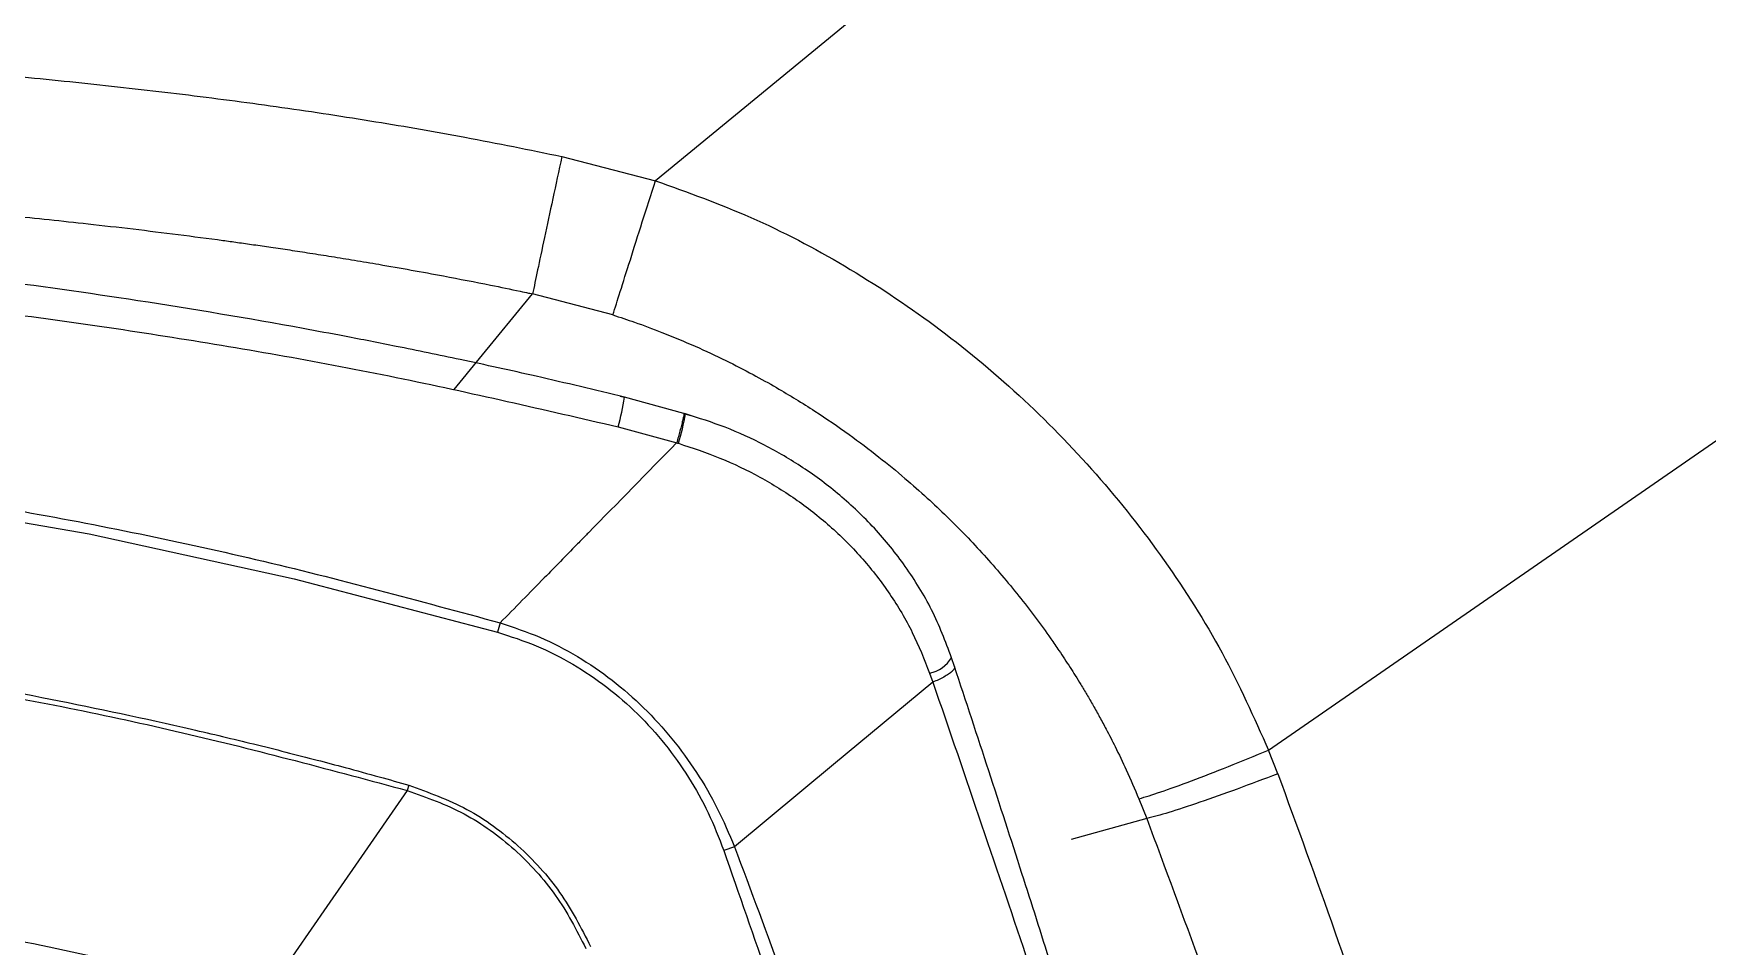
# Model space of a CAD drawing. Extents: x 832 to 912, y 781 to 934.
# Drawn here: x 854.71 to 859.74, y 881.68 to 884.42 of the extents above; entities that cross this region are included whole.
import ezdxf

# ---------------------------------------------------------------- set-up
doc = ezdxf.new("R2010")
doc.units = 0
doc.header["$MEASUREMENT"] = 0
doc.layers.add('1', color=4, linetype='Continuous')

# ---------------------------------------------------------------- blocks, each defined once
blk = doc.blocks.new('pillow top view')
at = {"layer": '1', "color": 3, "linetype": 'Continuous', "lineweight": 25}
for p, q in [((4.0431, -0.5526), (4.0554, -0.5559)), ((4.2324, -0.6119), (4.0562, -0.5563)), ((4.0333, -0.6444), (4.2071, -0.6991)), ((4.2365, -0.6131), (4.252, -0.6192)), ((3.6559, -1.2184), (3.6467, -1.2463)), ((5.0143, -1.4041), (5.0065, -1.3771)), ((4.9387, -1.4208), (4.9472, -1.4482)), ((3.3618, -1.6945), (3.3565, -1.7104)), ((4.3322, -1.9182), (4.2995, -1.9283))]:
    blk.add_line(p, q, dxfattribs=at)
at = {"layer": '1', "color": 3, "linetype": 'Continuous', "lineweight": 25, "flags": 128}
for points in [[(1.8152, -0.77), (2.4324, -0.9024), (3.043, -1.0614), (3.6467, -1.2463)], [(4.0554, -0.5559), (4.0562, -0.5559), (4.0562, -0.5563)], [(4.2365, -0.6131), (4.2374, -0.6132), (4.2374, -0.6136)], [(4.9472, -1.4482), (4.6397, -1.6832), (4.3322, -1.9182)], [(3.3565, -1.7104), (3.2019, -1.9157), (3.1019, -2.0486), (3.0018, -2.1815), (2.9018, -2.3143)]]:
    blk.add_lwpolyline(points, dxfattribs=at)
at = {"layer": '1', "color": 3, "linetype": 'Continuous', "lineweight": 25}
for centre, radius, start, end in [((3.2282, -0.3885), 0.8448, 342.3683, 348.5429), ((3.4652, -0.437), 0.7921, 340.5462, 347.121), ((4.9235, -1.3225), 0.0994, 278.8225, 326.6752)]:
    blk.add_arc(centre, radius, start, end, dxfattribs=at)
for points, knots in [([(4.0562, -0.5563), (3.9686, -0.5314), (3.8061, -0.4852), (3.5793, -0.4262), (3.3891, -0.3788), (3.2331, -0.3419), (2.9769, -0.2834), (2.4716, -0.1773), (1.7342, -0.0539), (0.8866, 0.0442), (0.1095, 0.0971), (-0.628, 0.1152), (-1.3243, 0.1044), (-1.8897, 0.0728), (-2.3223, 0.0361), (-2.6141, 0.0063), (-2.842, -0.0209), (-3.0196, -0.0441), (-3.1675, -0.0646), (-3.3496, -0.0917), (-3.5658, -0.1266), (-3.8164, -0.17), (-3.9945, -0.2048), (-4.0894, -0.2234)], [0, 0, 0, 0, 0.0332044, 0.0616232, 0.0854582, 0.104691, 0.1201141, 0.1812662, 0.2929316, 0.3925536, 0.492182, 0.5767551, 0.6613735, 0.7459157, 0.7831098, 0.8196086, 0.8528299, 0.8667657, 0.8848972, 0.9072626, 0.9338669, 0.9647142, 1, 1, 1, 1]), ([(-4.0725, -0.3135), (-3.8039, -0.2638), (-3.2673, -0.1645), (-2.4547, -0.0653), (-1.6387, -0.0025), (-0.82, 0.0209), (-0.0466, 0.0071), (0.6795, -0.0362), (1.358, -0.1031), (2.0342, -0.1966), (2.7065, -0.3179), (3.3744, -0.4635), (3.8137, -0.5841), (4.0333, -0.6444)], [0, 0, 0, 0, 0.100069, 0.199913, 0.299747, 0.399786, 0.499827, 0.583023, 0.66622, 0.749552, 0.833045, 0.916506, 1, 1, 1, 1]), ([(-3.8011, -0.933), (-3.5546, -0.8763), (-3.0614, -0.7629), (-2.3122, -0.6393), (-1.5593, -0.5546), (-0.8054, -0.514), (-0.0526, -0.5174), (0.699, -0.57), (1.4487, -0.6686), (2.1937, -0.8112), (2.9318, -0.9907), (3.4145, -1.1425), (3.6559, -1.2184)], [0, 0, 0, 0, 0.100262, 0.200594, 0.300842, 0.400493, 0.499762, 0.599107, 0.699009, 0.799378, 0.89967, 1, 1, 1, 1]), ([(4.2318, -0.6136), (4.232, -0.6138), (4.2323, -0.6142), (4.2305, -0.622), (4.2276, -0.6329), (4.2234, -0.6474), (4.2169, -0.6687), (4.211, -0.6872), (4.2071, -0.6991)], [0, 0, 0, 0, 0.1103936, 0.2612324, 0.415376, 0.5695224, 0.7203763, 1, 1, 1, 1]), ([(4.2316, -0.6114), (4.2325, -0.6117), (4.2342, -0.6123), (4.2358, -0.6128), (4.2365, -0.6131)], [0, 0, 0, 0, 0.560066, 1, 1, 1, 1]), ([(5.0065, -1.3771), (4.99, -1.328), (4.9572, -1.2309), (4.8821, -1.0976), (4.7935, -0.9786), (4.6935, -0.8755), (4.5857, -0.7879), (4.4726, -0.7156), (4.3567, -0.6568), (4.2766, -0.6278), (4.2374, -0.6136)], [0, 0, 0, 0, 0.139808, 0.276049, 0.407319, 0.534849, 0.657076, 0.775112, 0.889946, 1, 1, 1, 1]), ([(4.207, -0.6991), (4.1152, -0.7856), (4.0229, -0.8726), (3.9275, -0.9624), (3.9152, -0.974), (3.8696, -1.0169), (3.7813, -1.1002), (3.7018, -1.1751), (3.6559, -1.2183)], [0, 0, 0, 0, 0.500045, 0.502111, 0.519159, 0.567195, 0.750023, 1, 1, 1, 1]), ([(4.2071, -0.6991), (4.208, -0.6994), (4.2097, -0.7), (4.2113, -0.7006), (4.2121, -0.7008)], [0, 0, 0, 0, 0.560066, 1, 1, 1, 1]), ([(4.2121, -0.7008), (4.2535, -0.7164), (4.3366, -0.7476), (4.4539, -0.8101), (4.5638, -0.8844), (4.6641, -0.9712), (4.7539, -1.0692), (4.831, -1.178), (4.8948, -1.2955), (4.9241, -1.379), (4.9387, -1.4208)], [0, 0, 0, 0, 0.1237325, 0.2483168, 0.3718248, 0.4957943, 0.6209022, 0.7461087, 0.8728281, 1, 1, 1, 1]), ([(-3.4982, -1.4184), (-3.4824, -1.4148), (-3.4408, -1.4052), (-3.3653, -1.3877), (-3.2776, -1.3674), (-3.1914, -1.3479), (-3.1177, -1.3318), (-3.0475, -1.3172), (-2.9766, -1.3029), (-2.8479, -1.2776), (-2.664, -1.2438), (-2.3632, -1.1938), (-1.998, -1.1429), (-1.5428, -1.0946), (-1.061, -1.061), (-0.5539, -1.0477), (-0.0038, -1.0577), (0.5931, -1.0993), (1.2356, -1.1798), (1.8045, -1.2817), (2.2984, -1.3914), (2.6082, -1.4706), (2.809, -1.5261), (2.9024, -1.5527), (2.9959, -1.5801), (3.0865, -1.6072), (3.1792, -1.6357), (3.2698, -1.6648), (3.3327, -1.6851), (3.3618, -1.6945)], [0, 0, 0, 0, 0.007015, 0.018363, 0.033423, 0.04585, 0.056436, 0.065972, 0.076735, 0.087613, 0.12255, 0.157338, 0.219068, 0.281467, 0.354684, 0.42722, 0.500115, 0.591822, 0.685047, 0.779146, 0.840884, 0.903128, 0.916964, 0.930722, 0.945004, 0.958992, 0.971501, 0.986828, 1, 1, 1, 1]), ([(-3.4945, -1.4347), (-3.2677, -1.3832), (-2.8145, -1.2803), (-2.1255, -1.1716), (-1.4333, -1.0974), (-0.74, -1.0619), (-0.0482, -1.0689), (0.6415, -1.1184), (1.3292, -1.2092), (2.0128, -1.3392), (2.6909, -1.5026), (3.1346, -1.6411), (3.3565, -1.7104)], [0, 0, 0, 0, 0.100345, 0.20059, 0.300906, 0.400755, 0.500092, 0.599382, 0.699069, 0.799349, 0.899659, 1, 1, 1, 1]), ([(3.6467, -1.2463), (3.6854, -1.2604), (3.7626, -1.2886), (3.8702, -1.3495), (3.9695, -1.4223), (4.059, -1.507), (4.1376, -1.6012), (4.2042, -1.7039), (4.2602, -1.8128), (4.2863, -1.8897), (4.2995, -1.9283)], [0, 0, 0, 0, 0.124909, 0.249365, 0.374618, 0.499196, 0.624503, 0.749327, 0.874059, 1, 1, 1, 1]), ([(3.6559, -1.2183), (3.6955, -1.2334), (3.7747, -1.2634), (3.8849, -1.3268), (3.9864, -1.4021), (4.078, -1.4891), (4.159, -1.5854), (4.2287, -1.6898), (4.2877, -1.8008), (4.3173, -1.8789), (4.3321, -1.9182)], [0, 0, 0, 0, 0.125246, 0.24989, 0.375057, 0.499446, 0.624437, 0.749005, 0.873561, 1, 1, 1, 1]), ([(5.0139, -1.4038), (5.014, -1.4041), (5.0152, -1.406), (5.0131, -1.4108), (5.0069, -1.418), (4.996, -1.426), (4.9817, -1.4341), (4.9653, -1.4416), (4.9531, -1.4461), (4.9473, -1.4483)], [0, 0, 0, 0, 0.025726, 0.191009, 0.360426, 0.529841, 0.695125, 0.852703, 1, 1, 1, 1]), ([(5.8884, -5.6198), (5.8879, -5.5739), (5.8869, -5.4801), (5.8764, -5.3125), (5.8606, -5.1355), (5.8401, -4.9558), (5.816, -4.7776), (5.7855, -4.5779), (5.7485, -4.3609), (5.7054, -4.1323), (5.6631, -3.9241), (5.6275, -3.7581), (5.5986, -3.6283), (5.5768, -3.5319), (5.5555, -3.44), (5.535, -3.3527), (5.5146, -3.2676), (5.4921, -3.1748), (5.4647, -3.0634), (5.4292, -2.922), (5.3846, -2.7483), (5.33, -2.5404), (5.2651, -2.2989), (5.1892, -2.0226), (5.1049, -1.7212), (5.0444, -1.5096), (5.0142, -1.4037)], [0, 0, 0, 0, 0.057912, 0.118209, 0.174442, 0.226943, 0.275916, 0.321493, 0.383596, 0.437845, 0.484672, 0.527325, 0.549538, 0.570566, 0.590423, 0.609121, 0.62667, 0.644687, 0.667926, 0.696694, 0.732769, 0.774945, 0.823277, 0.877866, 0.93885, 1, 1, 1, 1]), ([(4.9473, -1.4482), (4.9907, -1.5933), (5.0774, -1.8832), (5.2023, -2.3076), (5.3209, -2.7224), (5.4311, -3.1261), (5.5317, -3.5189), (5.6212, -3.8994), (5.6983, -4.2645), (5.7608, -4.6093), (5.8041, -4.9026), (5.8318, -5.1484), (5.8478, -5.3513), (5.8551, -5.5369), (5.8537, -5.6395), (5.853, -5.6908)], [0, 0, 0, 0, 0.083388, 0.166545, 0.249266, 0.331863, 0.414655, 0.498053, 0.581911, 0.665729, 0.748937, 0.811246, 0.87376, 0.936869, 1, 1, 1, 1]), ([(3.3618, -1.6945), (3.4205, -1.7184), (3.5381, -1.7663), (3.6867, -1.8859), (3.8094, -2.0309), (3.8621, -2.1439), (3.8885, -2.2006)], [0, 0, 0, 0, 0.249093, 0.498767, 0.748344, 1, 1, 1, 1]), ([(3.3565, -1.7104), (3.414, -1.7335), (3.5294, -1.7799), (3.6754, -1.8968), (3.7962, -2.0388), (3.8479, -2.1498), (3.8739, -2.2056)], [0, 0, 0, 0, 0.248314, 0.497925, 0.747765, 1, 1, 1, 1]), ([(-3.0882, -2.0715), (-2.8406, -2.0211), (-2.3453, -1.9203), (-1.5922, -1.8287), (-0.8353, -1.782), (-0.0768, -1.7867), (0.6796, -1.8438), (1.4301, -1.9518), (2.1734, -2.1041), (2.659, -2.2443), (2.9018, -2.3143)], [0, 0, 0, 0, 0.125001, 0.250001, 0.375003, 0.499997, 0.624991, 0.749994, 0.874996, 1, 1, 1, 1]), ([(4.2995, -1.9283), (4.3399, -2.0605), (4.4207, -2.3249), (4.5331, -2.7213), (4.641, -3.1154), (4.7429, -3.5051), (4.8402, -3.8875), (4.9254, -4.2283), (5.0004, -4.524), (5.0658, -4.7741), (5.1285, -5.0031), (5.1887, -5.2056), (5.2451, -5.3806), (5.2967, -5.5297), (5.3448, -5.6576), (5.3729, -5.7291), (5.3869, -5.7648)], [0, 0, 0, 0, 0.082411, 0.164951, 0.247638, 0.330248, 0.412935, 0.496232, 0.559503, 0.622548, 0.685579, 0.749219, 0.81255, 0.875197, 0.937632, 1, 1, 1, 1]), ([(4.3322, -1.9182), (4.3762, -2.052), (4.4641, -2.3201), (4.5899, -2.7209), (4.7118, -3.119), (4.8279, -3.5118), (4.9382, -3.8969), (5.0335, -4.2391), (5.115, -4.5349), (5.1836, -4.7841), (5.2464, -5.0114), (5.3043, -5.2119), (5.3555, -5.3861), (5.4001, -5.5354), (5.4388, -5.6648), (5.4612, -5.7372), (5.4724, -5.7733)], [0, 0, 0, 0, 0.082589, 0.165416, 0.24837, 0.331192, 0.414034, 0.497446, 0.56062, 0.623393, 0.686188, 0.749611, 0.812567, 0.875073, 0.937549, 1, 1, 1, 1])]:
    blk.add_open_spline(points, degree=3, knots=knots, dxfattribs=at)
blk = doc.blocks.new('2026 SOVEREIGN HL')
at = {"layer": '1', "color": 3, "linetype": 'Continuous', "lineweight": 25}
for p, q in [((26.8125, 88.494), (24.853, 86.8853)), ((26.695, 85.1752), (29.5282, 87.1354)), ((24.572, 86.9583), (24.853, 86.8853)), ((24.7255, 86.4823), (24.4843, 86.5457)), ((26.7227, 85.1043), (26.695, 85.1752)), ((26.3053, 85.029), (26.3289, 84.9695)), ((26.3289, 84.9695), (26.1015, 84.9072))]:
    blk.add_line(p, q, dxfattribs=at)
at = {"layer": '1', "color": 3, "linetype": 'Continuous', "lineweight": 25, "flags": 128}
blk.add_lwpolyline([(24.2484, 86.258), (24.3248, 86.3512), (24.4843, 86.5457)], dxfattribs=at)
at = {"layer": '1', "color": 3, "linetype": 'Continuous', "lineweight": 25}
for points, knots in [([(26.8125, 88.494), (26.8852, 88.4916), (27.0331, 88.4867), (27.257, 88.4811), (27.4728, 88.4594), (27.6482, 88.4306), (27.7925, 88.4003), (27.9138, 88.3704), (28.0386, 88.3349), (28.1613, 88.2954), (28.2784, 88.2531), (28.4401, 88.188), (28.6404, 88.0936), (28.8743, 87.9553), (29.0725, 87.8053), (29.2327, 87.6498), (29.3398, 87.5159), (29.4036, 87.414), (29.4326, 87.3608), (29.4446, 87.3374), (29.4502, 87.3259), (29.4528, 87.3209), (29.454, 87.3183), (29.4541, 87.3181), (29.4544, 87.3175), (29.4555, 87.3152), (29.4624, 87.3007), (29.4758, 87.2714), (29.4905, 87.2358), (29.5021, 87.2057), (29.5111, 87.1818), (29.5188, 87.161), (29.5248, 87.1446), (29.5273, 87.1378), (29.5282, 87.1354)], [0, 0, 0, 0, 0.06768, 0.137436, 0.208076, 0.269069, 0.302547, 0.345051, 0.385131, 0.423111, 0.464819, 0.500788, 0.585058, 0.670297, 0.75293, 0.815364, 0.877288, 0.911774, 0.926931, 0.93359, 0.936206, 0.938819, 0.938826, 0.938871, 0.938995, 0.939467, 0.941296, 0.953855, 0.96945, 0.977092, 0.983747, 0.993233, 0.997698, 1, 1, 1, 1]), ([(16.7921, 86.9667), (16.9132, 86.991), (17.1502, 87.0385), (17.5063, 87.0955), (17.8603, 87.1438), (18.2201, 87.1845), (18.587, 87.2186), (19.0257, 87.2515), (19.5279, 87.2786), (20.1023, 87.2961), (20.6729, 87.3013), (21.2355, 87.2952), (21.7826, 87.2781), (22.3279, 87.2491), (22.7902, 87.2134), (23.1658, 87.1765), (23.4495, 87.144), (23.7321, 87.1067), (24.009, 87.0645), (24.2895, 87.0162), (24.4751, 86.9782), (24.572, 86.9583)], [0, 0, 0, 0, 0.0473599, 0.0926692, 0.138293, 0.184376, 0.2315456, 0.2796027, 0.3531097, 0.424425, 0.4999818, 0.5719284, 0.6402, 0.7098971, 0.7813472, 0.8180226, 0.8546339, 0.8908697, 0.9273242, 0.9620804, 1, 1, 1, 1]), ([(24.572, 86.9583), (24.5628, 86.9156), (24.5444, 86.83), (24.5194, 86.7126), (24.498, 86.6118), (24.4889, 86.5677), (24.4843, 86.5457)], [0, 0, 0, 0, 0.25, 0.499999, 0.750001, 1, 1, 1, 1]), ([(16.8791, 86.5539), (17.0326, 86.5843), (17.3413, 86.6456), (17.8108, 86.7148), (18.2865, 86.7713), (18.7649, 86.8147), (19.2445, 86.847), (19.724, 86.8692), (20.2045, 86.882), (20.6508, 86.8855), (21.0554, 86.8822), (21.4124, 86.8741), (21.6822, 86.8643), (21.8728, 86.8556), (21.9907, 86.8496), (22.1102, 86.8429), (22.2314, 86.8355), (22.3542, 86.8273), (22.4786, 86.8183), (22.6183, 86.8074), (22.764, 86.7949), (22.9066, 86.7815), (23.032, 86.7688), (23.155, 86.7556), (23.2841, 86.7408), (23.4193, 86.7242), (23.5238, 86.7105), (23.5993, 86.7001), (23.6474, 86.6933), (23.6997, 86.6857), (23.7562, 86.6773), (23.8169, 86.6681), (23.8817, 86.6578), (23.9506, 86.6466), (24.0629, 86.6277), (24.1993, 86.6032), (24.3408, 86.5756), (24.4259, 86.5581), (24.4664, 86.5495), (24.4788, 86.5469), (24.4828, 86.546), (24.4843, 86.5457)], [0, 0, 0, 0, 0.061366, 0.123453, 0.186126, 0.249246, 0.311877, 0.374703, 0.437517, 0.50041, 0.549772, 0.596266, 0.640478, 0.655682, 0.671113, 0.686767, 0.702642, 0.718737, 0.735048, 0.751573, 0.773699, 0.792427, 0.807772, 0.823118, 0.840964, 0.858768, 0.876527, 0.882319, 0.888672, 0.895585, 0.903056, 0.911083, 0.919662, 0.928793, 0.93847, 0.964329, 0.98316, 0.995035, 0.998379, 0.999405, 1, 1, 1, 1]), ([(24.7255, 86.4823), (24.7322, 86.5039), (24.7458, 86.5472), (24.7769, 86.6457), (24.8132, 86.7602), (24.8397, 86.8436), (24.853, 86.8853)], [0, 0, 0, 0, 0.250004, 0.499998, 0.750004, 1, 1, 1, 1]), ([(24.853, 86.8853), (24.9494, 86.8507), (25.1454, 86.7806), (25.4261, 86.6327), (25.6964, 86.4541), (25.9498, 86.2443), (26.1813, 86.008), (26.3855, 85.7487), (26.5619, 85.4718), (26.6508, 85.2737), (26.695, 85.1752)], [0, 0, 0, 0, 0.118494, 0.240882, 0.366202, 0.493285, 0.621061, 0.748535, 0.875003, 1, 1, 1, 1]), ([(24.7255, 86.4823), (24.7471, 86.4752), (24.7965, 86.459), (24.8791, 86.4281), (24.9709, 86.3899), (25.0621, 86.3473), (25.1434, 86.3055), (25.233, 86.2556), (25.3297, 86.1963), (25.4321, 86.1263), (25.5221, 86.0585), (25.6002, 85.9945), (25.6679, 85.9347), (25.7286, 85.8773), (25.7856, 85.8201), (25.8407, 85.7611), (25.8939, 85.7006), (25.945, 85.6385), (25.9941, 85.575), (26.0339, 85.5202), (26.0687, 85.4697), (26.0931, 85.4327), (26.1149, 85.3984), (26.1317, 85.3712), (26.1496, 85.3414), (26.1685, 85.309), (26.1878, 85.2744), (26.21, 85.2332), (26.237, 85.1805), (26.2705, 85.111), (26.293, 85.0581), (26.3053, 85.029)], [0, 0, 0, 0, 0.03076, 0.070477, 0.119475, 0.165394, 0.206726, 0.243259, 0.304277, 0.360337, 0.411229, 0.456833, 0.497086, 0.533554, 0.570018, 0.606458, 0.64285, 0.679173, 0.715403, 0.751516, 0.770953, 0.798383, 0.811575, 0.826026, 0.841728, 0.858671, 0.876845, 0.895366, 0.922131, 0.957046, 1, 1, 1, 1]), ([(26.3053, 85.029), (26.3253, 85.0351), (26.3654, 85.0473), (26.4607, 85.0819), (26.5727, 85.1251), (26.6542, 85.1585), (26.695, 85.1752)], [0, 0, 0, 0, 0.250003, 0.500001, 0.749998, 1, 1, 1, 1]), ([(26.7227, 85.1043), (26.6815, 85.0886), (26.5992, 85.0574), (26.4859, 85.0174), (26.3896, 84.9856), (26.3491, 84.9749), (26.3289, 84.9695)], [0, 0, 0, 0, 0.250001, 0.499999, 0.749999, 1, 1, 1, 1]), ([(26.7227, 85.1043), (26.7807, 84.9463), (26.8967, 84.63), (27.0555, 84.1513), (27.2028, 83.6686), (27.3263, 83.2134), (27.4277, 82.7894), (27.5044, 82.4069), (27.5652, 82.0388), (27.6184, 81.6798), (27.6508, 81.4492), (27.667, 81.3337)], [0, 0, 0, 0, 0.123108, 0.246554, 0.370506, 0.495391, 0.596695, 0.698588, 0.799475, 0.899597, 1, 1, 1, 1]), ([(26.3289, 84.9695), (26.3841, 84.8219), (26.4945, 84.5263), (26.6486, 84.0739), (26.7935, 83.6148), (26.8851, 83.2916), (26.9327, 83.1121), (26.9428, 83.0739), (26.9526, 83.0359), (26.9623, 82.998), (26.9719, 82.9604), (26.9803, 82.9269), (26.9892, 82.8907), (27.0004, 82.8451), (27.0162, 82.7793), (27.0401, 82.6762), (27.0669, 82.5543), (27.0893, 82.4453), (27.1032, 82.3746), (27.1111, 82.3337), (27.1174, 82.301), (27.1225, 82.2737), (27.1285, 82.2414), (27.1373, 82.1936), (27.15, 82.1229), (27.1663, 82.0293), (27.1859, 81.9131), (27.2086, 81.7749), (27.2342, 81.6151), (27.2517, 81.5029), (27.261, 81.443)], [0, 0, 0, 0, 0.122287, 0.244951, 0.372481, 0.499393, 0.509918, 0.520418, 0.530891, 0.541336, 0.551751, 0.562135, 0.569136, 0.581851, 0.600226, 0.62421, 0.668831, 0.704401, 0.718736, 0.730723, 0.740335, 0.747554, 0.754825, 0.768936, 0.789943, 0.817909, 0.852875, 0.894812, 0.943812, 1, 1, 1, 1])]:
    blk.add_open_spline(points, degree=3, knots=knots, dxfattribs=at)
at = {"layer": '1', "rotation": 2.284948898486966}
blk.add_blockref('pillow top view', (20.6854, 86.6293), dxfattribs=at)

msp = doc.modelspace()

# ---------------------------------------------------------------- block references
at = {"layer": '1'}
msp.add_blockref('2026 SOVEREIGN HL', (831.7292, 797.0948), dxfattribs=at)

doc.saveas('drawing.dxf')
